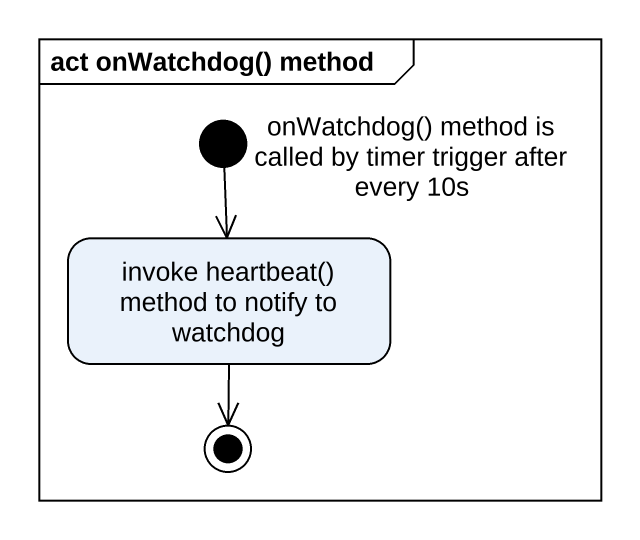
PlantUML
@startuml
mainframe act onWatchdog() method
hide empty description
state "onWatchdog() method is called by timer trigger after every 10s" as onWatchdog_method_is_called <<start>>
state "invoke heartbeat() method to notify to watchdog" as invoke_heartbeat_method_to
onWatchdog_method_is_called --> invoke_heartbeat_method_to
invoke_heartbeat_method_to --> [*]
@enduml
